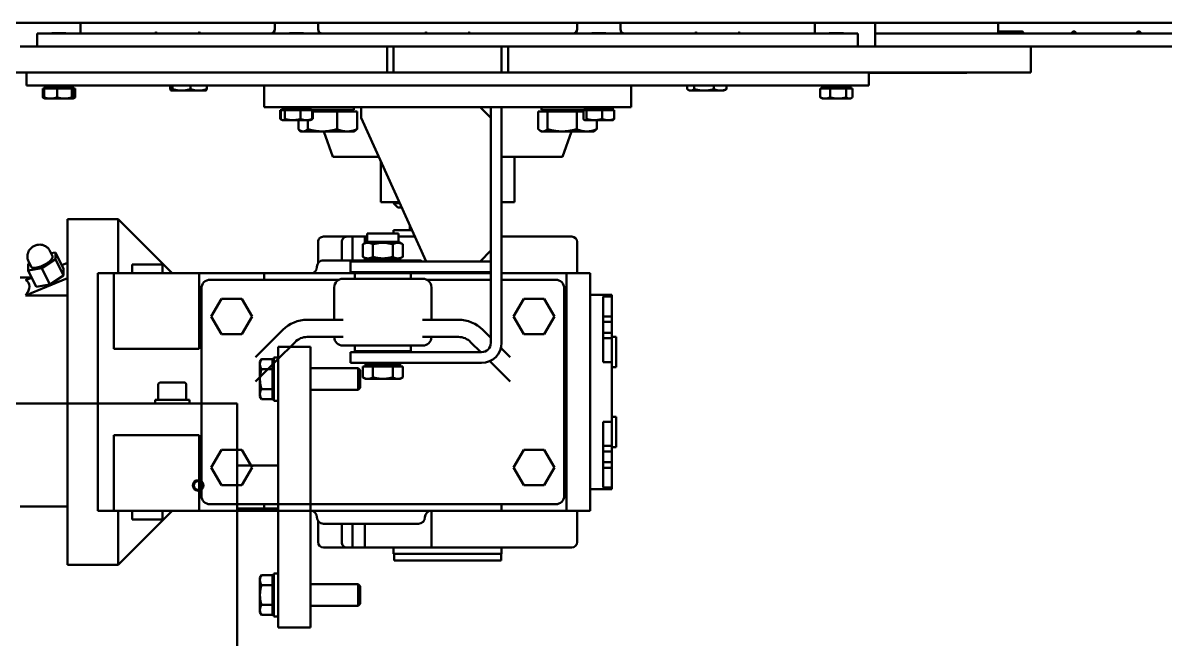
# Model space of a CAD drawing. Header units: metres. Extents: x -9802 to 773, y -8579 to 5125.
# Drawn here: x -3914.1 to -3861.2, y -1657.6 to -1629.1 of the extents above; entities that cross this region are included whole.
import ezdxf

# ---------------------------------------------------------------- set-up
doc = ezdxf.new("R2010")
doc.units = ezdxf.units.M
doc.header["$MEASUREMENT"] = 0
doc.linetypes.add('AM_ISO09W050', pattern=[22.5, 12, -1.5, 3, -1.5, 3, -1.5])
doc.layers.get('0').update_dxf_attribs({"color": 30, "lineweight": 0})
for name, color, linetype, lineweight in [('SSN_Lift-AM_0', 7, 'Continuous', 50), ('SSN_PBC-AM_0', 5, 'Continuous', 50), ('SSN_PBC-AM_11', 9, 'AM_ISO09W050', 18)]:
    doc.layers.add(name, color=color, linetype=linetype, lineweight=lineweight)

# ---------------------------------------------------------------- blocks, each defined once
blk = doc.blocks.new('LPBC_3190_D')
at = {"layer": 'SSN_PBC-AM_0'}
for p, q in [((-25, 746), (25, 746)), ((-25, 743), (-25, 746)), ((-24.75, 749), (24.75, 749)), ((-24.75, 746), (-24.75, 749)), ((24.75, 746), (24.75, 749)), ((25, 743), (25, 746)), ((127.5, 726), (152.5, 751)), ((152.5, 751), (152.5, 726)), ((152.5, 751), (166, 751)), ((166, 751), (176, 751)), ((176, 751), (176, 591)), ((7.59, 743), (-57.5, 743)), ((7.59, 743), (38.37, 743)), ((38.37, 732), (38.37, 743)), ((44.06, 743), (38.37, 743)), ((44.06, 743), (46.7, 743)), ((44.06, 743), (44.06, 732)), ((57.5, 743), (46.7, 743)), ((-60, 740.5), (-60, 726)), ((7.5, 726), (7.5, 740.5)), ((48.98, 740.5), (48.98, 732)), ((60, 740.5), (60, 730.66)), ((57.5, 732), (13.5, 732)), ((146, 730), (132, 730)), ((132, 726), (132, 730)), ((146, 726), (146, 730)), ((-57.5, 726), (-66, 726)), ((-66, 616), (-66, 726)), ((-55, 726), (-57.5, 726)), ((-25, 726), (-55, 726)), ((-55, 616), (-55, 726)), ((-22.5, 726), (-25, 726)), ((-25, 723), (-25, 726)), ((82.5, 726), (-22.5, 726)), ((85, 726), (82.5, 726)), ((115, 726), (85, 726)), ((85, 723), (85, 726)), ((115, 691), (115, 726)), ((115, 726), (154.59, 726)), ((154.59, 726), (162, 726)), ((154.59, 726), (154.59, 691)), ((162, 616), (162, 726)), ((110, 723), (-50, 723)), ((176, 724), (198, 724)), ((-76, 715.21), (-76, 716)), ((-66, 716), (-76, 716)), ((-76, 709.66), (-76, 715.21)), ((-76, 715.21), (-72, 715.21)), ((-72, 709.5), (-72, 715.21)), ((-54, 719), (-54, 623)), ((-49.45, 706), (-44.72, 714.18)), ((-44.72, 714.18), (-35.28, 714.18)), ((-35.28, 714.18), (-30.55, 706)), ((90.55, 706), (95.28, 714.18)), ((95.28, 714.18), (104.72, 714.18)), ((104.72, 714.18), (109.45, 706)), ((114, 623), (114, 719)), ((-76, 706.02), (-76, 709.66)), ((-72, 709.5), (-72, 684.83)), ((-72, 706.02), (-76, 706.02)), ((-76, 706.02), (-76, 703.51)), ((-72, 703.51), (-76, 703.51)), ((-76, 703.51), (-76, 698.49)), ((-44.72, 697.82), (-49.45, 706)), ((-30.55, 706), (-35.28, 697.82)), ((95.28, 697.82), (90.55, 706)), ((109.45, 706), (104.72, 697.82)), ((-72, 698.49), (-76, 698.49)), ((-76, 698.49), (-76, 695.98)), ((-78, 696.5), (-78, 682.5)), ((-78, 696.5), (-76, 696.5)), ((-76, 692.34), (-76, 695.98)), ((-72, 695.98), (-76, 695.98)), ((-35.28, 697.82), (-44.72, 697.82)), ((104.72, 697.82), (95.28, 697.82)), ((-76, 684.83), (-76, 692.34)), ((146, 691), (115, 691)), ((146, 691), (154.59, 691)), ((-78, 682.5), (-76, 682.5)), ((-76, 684.83), (-76, 657.17)), ((-72, 684.83), (-76, 684.83)), ((-28.92, 666.11), (-19.5, 656.69)), ((22, 664.9), (20.76, 664.19)), ((20.76, 659.1), (20.76, 664.19)), ((23.07, 664.9), (22, 664.9)), ((30, 664.9), (23.07, 664.9)), ((25.38, 659.1), (25.38, 664.19)), ((36.93, 664.9), (30, 664.9)), ((34.62, 659.1), (34.62, 664.19)), ((38, 664.9), (36.93, 664.9)), ((38, 664.9), (39.24, 664.19)), ((39.24, 659.1), (39.24, 664.19)), ((79.09, 656.28), (88.92, 666.11)), ((-78, 659.5), (-78, 645.5)), ((-78, 659.5), (-76, 659.5)), ((-76, 649.66), (-76, 657.17)), ((-76, 657.17), (-72, 657.17)), ((-72, 657.17), (-72, 632.5)), ((40, 657.5), (-15.7, 657.5)), ((25.38, 659.1), (20.76, 659.1)), ((22, 658.5), (38, 658.5)), ((22, 657.5), (22, 658.5)), ((22.68, 659.1), (22.68, 658.5)), ((34.62, 659.1), (25.38, 659.1)), ((39.24, 659.1), (34.62, 659.1)), ((37.32, 659.1), (37.32, 658.5)), ((38, 657.5), (38, 658.5)), ((40, 657.5), (45, 657.5)), ((45, 652.5), (45, 657.5)), ((70.66, 647.84), (79.09, 656.28)), ((-24.69, 650.57), (-28.92, 654.79)), ((40, 652.5), (-15.7, 652.5)), ((-15.31, 652.5), (-10.66, 647.84)), ((43, 652), (17, 652)), ((17, 652), (17, 649.5)), ((25, 652.5), (25, 652)), ((25.9, 652.5), (25.9, 652)), ((34.1, 652), (34.1, 652.5)), ((35, 652.5), (35, 652)), ((45, 652.5), (40, 652.5)), ((43, 652), (43, 649.5)), ((88.92, 654.79), (79.09, 644.96)), ((115, 651), (146, 651)), ((115, 616), (115, 651)), ((154.59, 651), (146, 651)), ((154.59, 651), (154.59, 616)), ((-78, 645.5), (-76, 645.5)), ((-76, 646.02), (-76, 649.66)), ((-72, 646.02), (-76, 646.02)), ((-76, 646.02), (-76, 643.51)), ((-25, 648.2), (-25, 539)), ((-20, 539), (-20, 648.2)), ((-19.09, 644.96), (-20, 645.87)), ((-5, 645.5), (11.57, 645.5)), ((11.5, 649.5), (48.5, 649.5)), ((48.43, 645.5), (65, 645.5)), ((-72, 643.51), (-76, 643.51)), ((-76, 643.51), (-76, 638.49)), ((-49.45, 636), (-44.72, 644.18)), ((-44.72, 644.18), (-35.28, 644.18)), ((-35.28, 644.18), (-30.55, 636)), ((-16.31, 642.19), (-19.09, 644.96)), ((79.09, 644.96), (76.31, 642.19)), ((90.55, 636), (95.28, 644.18)), ((95.28, 644.18), (104.72, 644.18)), ((104.72, 644.18), (109.45, 636)), ((-72, 638.49), (-76, 638.49)), ((-76, 638.49), (-76, 635.98)), ((-76, 632.34), (-76, 635.98)), ((-72, 635.98), (-76, 635.98)), ((-44.72, 627.82), (-49.45, 636)), ((-30.55, 636), (-35.28, 627.82)), ((11.57, 637.5), (-5, 637.5)), ((7.5, 637.5), (7.5, 622.5)), ((65, 637.5), (48.43, 637.5)), ((52.5, 637.5), (52.5, 622.5)), ((95.28, 627.82), (90.55, 636)), ((109.45, 636), (104.72, 627.82)), ((-76, 626.79), (-76, 632.34)), ((-72, 626.79), (-72, 632.5)), ((-76, 626), (-76, 626.79)), ((-72, 626.79), (-76, 626.79)), ((-66, 626), (-76, 626)), ((-35.28, 627.82), (-44.72, 627.82)), ((104.72, 627.82), (95.28, 627.82)), ((195.39, 626.33), (176, 626.33)), ((195.39, 626.33), (176, 618.18)), ((-50, 619), (-25, 619)), ((-20, 619), (9.56, 619)), ((50.44, 619), (110, 619)), ((85, 616), (85, 619)), ((184.19, 621.18), (177.82, 616.95)), ((190.57, 622.31), (184.19, 621.18)), ((187.92, 613.61), (184.19, 621.18)), ((194.29, 614.74), (190.57, 622.31)), ((195.39, 619.25), (192.64, 618.09)), ((-66, 616), (-57.5, 616)), ((-60, 601.5), (-60, 616)), ((-57.5, 616), (-55, 616)), ((-55, 616), (-25, 616)), ((-20, 616), (17, 616)), ((-20, 615.5), (-20, 610.5)), ((40, 615.5), (-20, 615.5)), ((7.5, 615.5), (7.5, 616)), ((48.5, 618.5), (11.5, 618.5)), ((17, 618.5), (17, 616)), ((17, 616), (43, 616)), ((25, 616), (25, 615.5)), ((25.9, 616), (25.9, 615.5)), ((34.1, 615.5), (34.1, 616)), ((35, 616), (35, 615.5)), ((40, 615.5), (45, 615.5)), ((43, 618.5), (43, 616)), ((43, 616), (82.5, 616)), ((45, 610.5), (45, 615.5)), ((82.5, 616), (85, 616)), ((85, 616), (115, 616)), ((154.59, 616), (115, 616)), ((127.5, 616), (152.5, 591)), ((132, 612), (132, 616)), ((146, 612), (146, 616)), ((152.5, 616), (152.5, 591)), ((162, 616), (154.59, 616)), ((177.82, 616.95), (177.82, 613.86)), ((181.54, 609.38), (177.82, 616.95)), ((181.54, 606.29), (177.82, 613.86)), ((187.92, 613.61), (181.54, 609.38)), ((194.29, 614.74), (187.92, 613.61)), ((192.68, 618), (198, 618)), ((194.29, 611.64), (194.29, 614.74)), ((-20, 610.5), (40, 610.5)), ((-20, 605.5), (-15, 610.5)), ((10, 610.5), (40, 544)), ((13.5, 610), (22, 610)), ((22.68, 609.5), (20.76, 608.39)), ((20.76, 608.39), (20.76, 602.57)), ((22, 610.5), (22, 609.5)), ((38, 609.5), (22, 609.5)), ((25.38, 608.39), (25.38, 602.57)), ((34.62, 608.39), (34.62, 602.57)), ((37.32, 609.5), (39.24, 608.39)), ((38, 610.5), (38, 609.5)), ((38, 610), (57.5, 610)), ((38.37, 608.89), (38.37, 610)), ((39.24, 608.39), (39.24, 602.57)), ((45, 610.5), (40, 610.5)), ((44.06, 610), (44.06, 599)), ((48.98, 610), (48.98, 601.5)), ((60, 601.5), (60, 611.34)), ((132, 612), (146, 612)), ((178.63, 612.21), (176, 611.1)), ((181.54, 609.38), (181.54, 606.29)), ((192.85, 612.94), (194.09, 610.42)), ((193.69, 611.24), (194.29, 611.64)), ((181.54, 606.29), (183.68, 606.67)), ((182.98, 608.09), (184.22, 605.56)), ((-57.5, 599), (-25, 599)), ((22.68, 599), (15.19, 599)), ((22.68, 601.46), (20.76, 602.57)), ((37.32, 601.46), (22.68, 601.46)), ((22.68, 601.46), (22.68, 597.6)), ((37.32, 601.46), (39.24, 602.57)), ((37.32, 601.46), (37.32, 597.6)), ((38.37, 599), (37.32, 599)), ((38.37, 599), (38.37, 602.07)), ((38.37, 599), (44.06, 599)), ((46.7, 599), (44.06, 599)), ((46.7, 599), (57.5, 599)), ((16.54, 596), (25, 596)), ((17.5, 593.88), (17.5, 596)), ((37.32, 597.6), (22.68, 597.6)), ((25, 596), (25, 597.6)), ((152.5, 591), (166, 591)), ((166, 591), (176, 591)), ((-31, 583), (-25, 583)), ((-31, 583), (-31, 575.6)), ((21.28, 585.5), (23, 585.5)), ((25, 583.5), (22.18, 583.5)), ((22.41, 583), (31, 583)), ((23, 585.5), (25, 583.5)), ((25, 583), (25, 583.5)), ((31, 583), (31, 563.95)), ((-31, 572.43), (-31, 575.57)), ((-31, 575.57), (-31, 575.57)), ((-31, 572.43), (-31, 572.43)), ((-31, 572.4), (-31, 562)), ((-53.14, 562), (-57.35, 550.3)), ((-25, 562), (-53.14, 562)), ((53.14, 562), (31.88, 562)), ((53.14, 562), (57.35, 550.3)), ((-67.5, 550.3), (-68.12, 549.94)), ((-64.42, 550.3), (-67.5, 550.3)), ((-53.01, 550.3), (-64.42, 550.3)), ((-44.09, 550.3), (-53.01, 550.3)), ((-43.5, 550.3), (-44.09, 550.3)), ((-43.5, 550.3), (-42.88, 549.94)), ((43.5, 550.3), (42.87, 549.94)), ((46.56, 550.3), (43.5, 550.3)), ((57.97, 550.3), (46.56, 550.3)), ((66.9, 550.3), (57.97, 550.3)), ((67.5, 550.3), (66.9, 550.3)), ((67.5, 550.3), (68.13, 549.94)), ((68.2, 550.3), (67.5, 550.3)), ((68.2, 550.3), (68.32, 550.23)), ((-76.5, 545.1), (-76.63, 545.02)), ((-74.3, 545.1), (-76.5, 545.1)), ((-67.93, 545.1), (-74.3, 545.1)), ((-69.05, 545.1), (-69.05, 549.23)), ((-63.63, 545.1), (-67.93, 545.1)), ((-63.5, 545.1), (-63.63, 545.1)), ((-63.5, 545.1), (-63.37, 545.02)), ((-59.78, 541.1), (-59.78, 549.23)), ((-46.23, 541.1), (-46.23, 549.23)), ((-41.95, 541.1), (-41.95, 549.23)), ((41.94, 541.1), (41.94, 549.23)), ((51.19, 541.1), (51.19, 549.23)), ((63.27, 544.97), (62.54, 544.55)), ((63.5, 545.1), (63.27, 544.97)), ((65.41, 545.1), (63.5, 545.1)), ((64.75, 545.1), (64.75, 549.23)), ((71.7, 545.1), (65.41, 545.1)), ((69.06, 545.1), (69.06, 549.23)), ((76.28, 545.1), (71.7, 545.1)), ((76.5, 545.1), (76.28, 545.1)), ((76.5, 545.1), (76.73, 544.97)), ((76.73, 544.97), (77.46, 544.55)), ((-77.12, 540.4), (-77.12, 544.52)), ((-71.49, 540.4), (-77.12, 540.4)), ((-76.5, 539.8), (-63.5, 539.8)), ((-76.5, 539), (-76.5, 539.8)), ((-75.81, 540.4), (-75.81, 539.8)), ((-71.49, 540.4), (-71.49, 544.52)), ((-64.38, 540.4), (-71.49, 540.4)), ((-64.38, 540.4), (-64.38, 544.52)), ((-62.88, 540.4), (-64.38, 540.4)), ((-64.18, 540.4), (-64.18, 539.8)), ((-64.18, 540.3), (-43.5, 540.3)), ((-63.5, 539), (-63.5, 539.8)), ((-62.88, 540.4), (-62.88, 544.52)), ((-59.78, 541.1), (-62.88, 541.1)), ((-46.23, 541.1), (-59.78, 541.1)), ((-41.95, 541.1), (-46.23, 541.1)), ((-44.25, 541.1), (-44.25, 540.3)), ((-43.5, 539), (-43.5, 540.3)), ((-15, 539), (-20, 544)), ((40, 544), (40, 539)), ((51.19, 541.1), (41.94, 541.1)), ((43.5, 540.3), (64.19, 540.3)), ((43.5, 539), (43.5, 540.3)), ((44.26, 541.1), (44.26, 540.3)), ((62.49, 541.1), (51.19, 541.1)), ((62.49, 540.4), (62.49, 544.52)), ((62.75, 540.4), (62.49, 540.4)), ((62.75, 540.4), (62.75, 544.52)), ((68.07, 540.4), (62.75, 540.4)), ((63.5, 539.8), (76.5, 539.8)), ((63.5, 539), (63.5, 539.8)), ((64.19, 540.4), (64.19, 539.8)), ((68.07, 540.4), (68.07, 544.52)), ((75.32, 540.4), (68.07, 540.4)), ((75.32, 540.4), (75.32, 544.52)), ((77.25, 540.4), (75.32, 540.4)), ((75.82, 540.4), (75.82, 539.8)), ((76.5, 539), (76.5, 539.8)), ((77.25, 540.4), (77.25, 544.52)), ((77.51, 540.4), (77.25, 540.4)), ((77.51, 540.4), (77.51, 544.52)), ((-187.44, 530.4), (-187.44, 534.52)), ((-186.5, 535.1), (-187.04, 534.79)), ((-186, 535.1), (-186.5, 535.1)), ((-180.83, 535.1), (-186, 535.1)), ((-184.55, 530.4), (-184.55, 534.52)), ((-174.83, 535.1), (-180.83, 535.1)), ((-177.11, 530.4), (-177.11, 534.52)), ((-173.5, 535.1), (-174.83, 535.1)), ((-173.5, 535.1), (-172.96, 534.79)), ((-172.56, 530.4), (-172.56, 534.52)), ((-85, 539), (-82.5, 539)), ((-85, 539), (-85, 529)), ((82.5, 539), (-82.5, 539)), ((82.5, 539), (85, 539)), ((85, 529), (85, 539)), ((173.46, 535.08), (172.49, 534.52)), ((172.49, 530.4), (172.49, 534.52)), ((173.11, 530.4), (173.11, 534.52)), ((173.5, 535.1), (173.46, 535.08)), ((173.54, 535.1), (173.5, 535.1)), ((177.42, 535.1), (173.54, 535.1)), ((173.97, 530.4), (173.97, 534.52)), ((183.88, 535.1), (177.42, 535.1)), ((180.86, 530.4), (180.86, 534.52)), ((186.5, 535.1), (183.88, 535.1)), ((186.5, 535.1), (186.54, 535.08)), ((186.54, 535.08), (187.51, 534.52)), ((186.89, 530.4), (186.89, 534.52)), ((187.51, 530.4), (187.51, 534.52)), ((-195, 529), (-195, 523)), ((-195, 529), (-190, 529)), ((190, 529), (-190, 529)), ((-184.55, 530.4), (-187.44, 530.4)), ((-186.5, 529.8), (-173.5, 529.8)), ((-186.5, 529), (-186.5, 529.8)), ((-185.81, 530.4), (-185.81, 529.8)), ((-177.11, 530.4), (-184.55, 530.4)), ((-172.56, 530.4), (-177.11, 530.4)), ((-174.18, 530.4), (-174.18, 529.8)), ((-173.5, 529), (-173.5, 529.8)), ((-129.13, 529), (-129.13, 530.69)), ((-128, 531.4), (-128.58, 531.07)), ((-126.23, 531.4), (-128, 531.4)), ((-118.77, 531.4), (-126.23, 531.4)), ((-123.33, 529), (-123.33, 530.69)), ((-112.54, 531.4), (-118.77, 531.4)), ((-114.2, 529), (-114.2, 530.69)), ((-112, 531.4), (-112.54, 531.4)), ((-112, 531.4), (-111.42, 531.07)), ((-110.87, 529), (-110.87, 530.69)), ((82.5, 529), (-82.5, 529)), ((111.55, 529), (111.55, 530.69)), ((112, 531.4), (111.95, 531.37)), ((115.28, 531.4), (112, 531.4)), ((123.23, 531.4), (115.28, 531.4)), ((119.01, 529), (119.01, 530.69)), ((127.95, 531.4), (123.23, 531.4)), ((127.46, 529), (127.46, 530.69)), ((128, 531.4), (127.95, 531.4)), ((128, 531.4), (128.05, 531.37)), ((128.45, 529), (128.45, 530.69)), ((173.11, 530.4), (172.49, 530.4)), ((173.97, 530.4), (173.11, 530.4)), ((173.5, 529.8), (186.5, 529.8)), ((173.5, 529), (173.5, 529.8)), ((180.86, 530.4), (173.97, 530.4)), ((174.18, 530.4), (174.18, 529.8)), ((186.89, 530.4), (180.86, 530.4)), ((185.82, 530.4), (185.82, 529.8)), ((186.5, 529), (186.5, 529.8)), ((187.51, 530.4), (186.89, 530.4)), ((190, 529), (195, 529)), ((195, 523), (195, 529)), ((-270, 523), (-265, 523)), ((-270, 523), (-270, 511)), ((-38, 523), (-265, 523)), ((-195, 523.1), (-240.42, 523.1)), ((-240.42, 523), (-240.42, 523.1)), ((190, 523), (-190, 523)), ((-28, 511), (-28, 523)), ((-25, 511), (-25, 523)), ((25, 511), (25, 523)), ((28, 523), (28, 511)), ((265, 523), (38, 523)), ((-1595, 511), (-203, 511)), ((-203, 511), (-198, 511)), ((-198, 511), (-190, 511)), ((-198, 505), (-198, 511)), ((-190, 511), (190, 511)), ((-190, 511), (-190, 505)), ((190, 511), (198, 511)), ((190, 511), (190, 505)), ((-1562, 505), (-203, 505)), ((-266.5, 504.5), (-266.5, 505)), ((-264.3, 504), (-266, 504)), ((-264.3, 504), (-255, 504)), ((-260, 505), (-260, 504.5)), ((-260, 504.5), (-260, 504)), ((-255, 505), (-255, 504.5)), ((-255, 504.5), (-255, 504)), ((-255, 504), (-255, 500)), ((-198, 505), (-203, 505)), ((-198, 500), (-198, 505)), ((-190, 505), (190, 505)), ((-183.23, 504.8), (-183.43, 505)), ((-183.26, 505), (-183.26, 504.82)), ((-176.77, 504.8), (-183.23, 504.8)), ((-176.77, 504.8), (-176.57, 505)), ((-176.74, 504.82), (-176.74, 505)), ((-170, 500), (-170, 505)), ((-115, 504.5), (-115, 505)), ((-115, 505), (-115, 504.5)), ((-80, 500), (-80, 503)), ((-73.23, 504.8), (-73.43, 505)), ((-73.26, 505), (-73.26, 504.82)), ((-66.77, 504.8), (-73.23, 504.8)), ((-66.77, 504.8), (-66.57, 505)), ((-66.74, 504.82), (-66.74, 505)), ((-60, 503), (-60, 500)), ((60, 500), (60, 503)), ((66.77, 504.8), (66.57, 505)), ((66.74, 505), (66.74, 504.82)), ((73.23, 504.8), (66.77, 504.8)), ((73.23, 504.8), (73.43, 505)), ((73.26, 504.82), (73.26, 505)), ((80, 503), (80, 500)), ((115, 505), (115, 504.5)), ((115, 505), (115, 504.5)), ((170, 505), (170, 500)), ((176.77, 504.8), (176.57, 505)), ((176.74, 505), (176.74, 504.82)), ((183.23, 504.8), (176.77, 504.8)), ((183.23, 504.8), (183.43, 505)), ((183.26, 504.82), (183.26, 505)), ((1522, 500), (-1522, 500))]:
    blk.add_line(p, q, dxfattribs=at)
for centre, radius, start, end in [((-57.5, 740.5), 2.5, 90, 180), ((57.5, 740.5), 2.5, 0, 90), ((13.5, 729), 3, 90, 180), ((57.5, 729), 3, 0, 90), ((7.5, 729), 3, 270.037, 0), ((63.5, 729), 3, 180, 270), ((-50, 719), 4, 90, 180), ((110, 719), 4, 0, 90), ((-15.7, 648.2), 9.3, 90, 180), ((-15.7, 648.2), 4.3, 90, 180), ((-5, 653.5), 8, 225, 270), ((11.5, 645.5), 4, 90, 180), ((48.5, 645.5), 4, 0, 90), ((65, 653.5), 8, 270, 315), ((-5, 653.5), 16, 225, 270), ((65, 653.5), 16, 270, 315), ((-50, 623), 4, 180, 270), ((11.5, 622.5), 4, 180, 270), ((48.5, 622.5), 4, 270, 0), ((110, 623), 4, 270, 0), ((7.5, 613), 3, 56.4427, 89.963), ((63.5, 613), 3, 90, 180), ((13.5, 613), 3, 236.4427, 270), ((57.5, 613), 3, 270, 0), ((-57.5, 601.5), 2.5, 180, 270), ((57.5, 601.5), 2.5, 270, 0), ((21.5, 589.5), 4, 266.7804, 270), ((-320, 505), 1, 180, 0), ((-290, 505), 1, 180, 0), ((-266, 504.5), 0.5, 180, 270), ((-135, 505), 0.5, 180, 0), ((-115, 505), 0.5, 180, 0), ((-82, 503), 2, 0, 90), ((-58, 503), 2, 90, 180), ((-10, 505), 0.5, 180, 0), ((10, 505), 0.5, 180, 0), ((58, 503), 2, 0, 90), ((82, 503), 2, 90, 180), ((115, 505), 0.5, 180, 0), ((135, 505), 0.5, 180, 0)]:
    blk.add_arc(centre, radius, start, end, dxfattribs=at)
for centre, major_axis, ratio, start_param, end_param in [((310.2, 671), (-116.37, -50.15), 0.147289, 6.044364, 6.395217), ((187.92, 610.51), (4.94, 2.43), 0.348382, 0, 3.141593)]:
    blk.add_ellipse(centre, major_axis=major_axis, ratio=ratio, start_param=start_param, end_param=end_param, dxfattribs=at)
for points, knots in [([(7.5, 740.5), (7.5, 740.69), (7.5, 740.87), (7.5, 741.24), (7.5, 741.42), (7.5, 741.88), (7.5, 742.14), (7.51, 742.58), (7.52, 742.74), (7.55, 742.95), (7.56, 743), (7.59, 743)], [-1.5943071, -1.5943071, -1.5943071, -1.5943071, -1.5381502, -1.5381502, -1.4819531, -1.4819531, -1.3844685, -1.3844685, -1.2854857, -1.2854857, -1.1976885, -1.1976885, -1.1976885, -1.1976885]), ([(46.7, 743), (46.72, 743), (46.74, 743), (47.06, 742.99), (47.35, 742.92), (47.9, 742.66), (48.14, 742.48), (48.55, 742.02), (48.71, 741.74), (48.92, 741.14), (48.98, 740.82), (48.98, 740.5)], [-0.3967911, -0.3967911, -0.3967911, -0.3967911, -0.3916876, -0.3916876, -0.2922347, -0.2922347, -0.194336, -0.194336, -0.0970677, -0.0970677, 0, 0, 0, 0]), ([(184.22, 605.56), (184.46, 605.08), (184.78, 604.64), (185.5, 603.89), (185.9, 603.6), (186.75, 603.12), (187.17, 602.98), (188.07, 602.75), (188.49, 602.72), (189.4, 602.72), (189.79, 602.79), (190.7, 603.01), (191.13, 603.18), (191.96, 603.61), (192.36, 603.86), (193.07, 604.49), (193.32, 604.74), (193.77, 605.35), (193.95, 605.63), (194.25, 606.26), (194.36, 606.55), (194.59, 607.44), (194.67, 608.12), (194.49, 609.4), (194.34, 609.93), (194.09, 610.42)], [1.570796, 1.570796, 1.570796, 1.570796, 1.682337, 1.682337, 1.803873, 1.803873, 1.958414, 1.958414, 2.184838, 2.184838, 2.56338, 2.56338, 3.191699, 3.191699, 3.820017, 3.820017, 4.121566, 4.121566, 4.302042, 4.302042, 4.421772, 4.421772, 4.599442, 4.599442, 4.712389, 4.712389, 4.712389, 4.712389]), ([(48.98, 601.5), (48.98, 601.31), (48.96, 601.13), (48.89, 600.76), (48.83, 600.58), (48.63, 600.12), (48.46, 599.86), (48.02, 599.42), (47.77, 599.26), (47.24, 599.05), (46.97, 599), (46.7, 599)], [-1.5943071, -1.5943071, -1.5943071, -1.5943071, -1.5381502, -1.5381502, -1.4819531, -1.4819531, -1.3844685, -1.3844685, -1.2854857, -1.2854857, -1.1976885, -1.1976885, -1.1976885, -1.1976885]), ([(-31, 575.6), (-31, 575.6), (-31, 575.59), (-31, 575.55), (-31, 575.52), (-30.99, 575.44), (-30.99, 575.39), (-30.98, 575.27), (-30.98, 575.2), (-30.98, 575.06), (-30.97, 574.98), (-30.97, 574.88), (-30.97, 574.87), (-30.97, 574.86)], [7.233763, 7.233763, 7.233763, 7.233763, 7.53517, 7.53517, 7.836577, 7.836577, 8.137983, 8.137983, 8.43939, 8.43939, 8.740797, 8.740797, 8.779095, 8.779095, 8.779095, 8.779095]), ([(-30.97, 573.14), (-30.97, 573.13), (-30.97, 573.12), (-30.97, 573.02), (-30.98, 572.94), (-30.98, 572.8), (-30.98, 572.73), (-30.99, 572.61), (-30.99, 572.56), (-31, 572.48), (-31, 572.45), (-31, 572.41), (-31, 572.4), (-31, 572.4)], [10.51094, 10.51094, 10.51094, 10.51094, 10.549238, 10.549238, 10.850645, 10.850645, 11.152052, 11.152052, 11.453458, 11.453458, 11.754865, 11.754865, 12.056272, 12.056272, 12.056272, 12.056272]), ([(-30.97, 574.86), (-30.97, 574.78), (-30.97, 574.7), (-30.96, 574.41), (-30.96, 574.2), (-30.96, 574), (-30.96, 573.8), (-30.96, 573.59), (-30.97, 573.3), (-30.97, 573.22), (-30.97, 573.14)], [0.8722771, 0.8722771, 0.8722771, 0.8722771, 0.8993103, 0.8993103, 0.9594571, 0.9594571, 0.9594571, 1.019604, 1.019604, 1.0466371, 1.0466371, 1.0466371, 1.0466371])]:
    blk.add_open_spline(points, degree=3, knots=knots, dxfattribs=at)
for points, weights in [([(23.07, 664.9), (22, 664.9), (20.76, 664.19)], [1, 1.0379548493, 1]), ([(25.38, 664.19), (24.14, 664.9), (23.07, 664.9)], [1, 1.0379548493, 1]), ([(30, 664.9), (27.86, 664.9), (25.38, 664.19)], [1, 1.0379548493, 1]), ([(34.62, 664.19), (32.14, 664.9), (30, 664.9)], [1, 1.0379548493, 1]), ([(36.93, 664.9), (35.86, 664.9), (34.62, 664.19)], [1, 1.0379548493, 1]), ([(39.24, 664.19), (38, 664.9), (36.93, 664.9)], [1, 1.0379548493, 1]), ([(25.38, 608.39), (23.07, 609.72), (20.76, 608.39)], [1, 1.15470053838, 1]), ([(34.62, 608.39), (30, 609.72), (25.38, 608.39)], [1, 1.15470053838, 1]), ([(39.24, 608.39), (36.93, 609.72), (34.62, 608.39)], [1, 1.15470053838, 1]), ([(20.76, 602.57), (23.07, 601.24), (25.38, 602.57)], [1, 1.15470053838, 1]), ([(25.38, 602.57), (30, 601.24), (34.62, 602.57)], [1, 1.15470053838, 1]), ([(34.62, 602.57), (36.93, 601.24), (39.24, 602.57)], [1, 1.15470053838, 1]), ([(-64.42, 550.3), (-66.57, 550.3), (-69.05, 549.23)], [1, 1.0379548493, 1]), ([(-59.78, 549.23), (-62.27, 550.3), (-64.42, 550.3)], [1, 1.0379548493, 1]), ([(-53.01, 550.3), (-56.15, 550.3), (-59.78, 549.23)], [1, 1.0379548493, 1]), ([(-46.23, 549.23), (-49.86, 550.3), (-53.01, 550.3)], [1, 1.0379548493, 1]), ([(-44.09, 550.3), (-45.08, 550.3), (-46.23, 549.23)], [1, 1.0379548493, 1]), ([(-41.95, 549.23), (-43.09, 550.3), (-44.09, 550.3)], [1, 1.0379548493, 1]), ([(46.56, 550.3), (44.42, 550.3), (41.94, 549.23)], [1, 1.0379548493, 1]), ([(51.19, 549.23), (48.71, 550.3), (46.56, 550.3)], [1, 1.0379548493, 1]), ([(57.97, 550.3), (54.82, 550.3), (51.19, 549.23)], [1, 1.0379548493, 1]), ([(64.75, 549.23), (61.11, 550.3), (57.97, 550.3)], [1, 1.0379548493, 1]), ([(66.9, 550.3), (65.9, 550.3), (64.75, 549.23)], [1, 1.0379548493, 1]), ([(69.06, 549.23), (67.9, 550.3), (66.9, 550.3)], [1, 1.0379548493, 1]), ([(68.32, 550.23), (68.66, 550.04), (69.04, 549.25)], [1.01439774956, 1.02814061841, 1.00064334677]), ([(-74.3, 545.1), (-75.61, 545.1), (-77.12, 544.52)], [1, 1.0379548493, 1]), ([(-77.12, 544.52), (-76.86, 544.89), (-76.63, 545.02)], [1, 1.0240652557, 1.01761338157]), ([(-71.49, 544.52), (-73, 545.1), (-74.3, 545.1)], [1, 1.0379548493, 1]), ([(-67.93, 545.1), (-69.59, 545.1), (-71.49, 544.52)], [1, 1.0379548493, 1]), ([(-69.05, 549.23), (-68.56, 549.69), (-68.12, 549.94)], [1, 1.0158626504, 1.01846619519]), ([(-64.38, 544.52), (-66.28, 545.1), (-67.93, 545.1)], [1, 1.0379548493, 1]), ([(-63.63, 545.1), (-63.98, 545.1), (-64.38, 544.52)], [1, 1.0379548493, 1]), ([(-62.88, 544.52), (-63.28, 545.1), (-63.63, 545.1)], [1, 1.0379548493, 1]), ([(41.94, 549.23), (42.43, 549.68), (42.87, 549.94)], [1, 1.01569402066, 1.01840934221]), ([(65.41, 545.1), (64.18, 545.1), (62.75, 544.52)], [1, 1.0379548493, 1]), ([(62.75, 544.52), (63.03, 544.83), (63.27, 544.97)], [1, 1.01981849853, 1.0189401485]), ([(68.07, 544.52), (66.65, 545.1), (65.41, 545.1)], [1, 1.0379548493, 1]), ([(71.7, 545.1), (70.01, 545.1), (68.07, 544.52)], [1, 1.0379548493, 1]), ([(75.32, 544.52), (73.38, 545.1), (71.7, 545.1)], [1, 1.0379548493, 1]), ([(76.28, 545.1), (75.84, 545.1), (75.32, 544.52)], [1, 1.0379548493, 1]), ([(77.25, 544.52), (76.73, 545.1), (76.28, 545.1)], [1, 1.0379548493, 1]), ([(63.04, 544.8), (62.78, 544.69), (62.49, 544.52)], [1.0152227616, 1.01053622597, 1]), ([(77.51, 544.52), (77.24, 544.67), (76.98, 544.78)], [1, 1.00973231851, 1.01447354759]), ([(77.46, 544.55), (77.48, 544.53), (77.51, 544.52)], [1.00164960111, 1.00084354847, 1]), ([(-186, 535.1), (-186.67, 535.1), (-187.44, 534.52)], [1, 1.0379548493, 1]), ([(-184.55, 534.52), (-185.33, 535.1), (-186, 535.1)], [1, 1.0379548493, 1]), ([(-180.83, 535.1), (-182.56, 535.1), (-184.55, 534.52)], [1, 1.0379548493, 1]), ([(-177.11, 534.52), (-179.1, 535.1), (-180.83, 535.1)], [1, 1.0379548493, 1]), ([(-174.83, 535.1), (-175.89, 535.1), (-177.11, 534.52)], [1, 1.0379548493, 1]), ([(-172.56, 534.52), (-173.78, 535.1), (-174.83, 535.1)], [1, 1.0379548493, 1]), ([(-172.96, 534.79), (-172.76, 534.67), (-172.56, 534.52)], [1.01458448745, 1.00984689155, 1]), ([(173.3, 534.9), (172.91, 534.76), (172.49, 534.52)], [1.01833294344, 1.0154801981, 1]), ([(173.54, 535.1), (173.34, 535.1), (173.11, 534.52)], [1, 1.0379548493, 1]), ([(173.97, 534.52), (173.74, 535.1), (173.54, 535.1)], [1, 1.0379548493, 1]), ([(177.42, 535.1), (175.82, 535.1), (173.97, 534.52)], [1, 1.0379548493, 1]), ([(180.86, 534.52), (179.02, 535.1), (177.42, 535.1)], [1, 1.0379548493, 1]), ([(183.88, 535.1), (182.48, 535.1), (180.86, 534.52)], [1, 1.0379548493, 1]), ([(186.89, 534.52), (185.27, 535.1), (183.88, 535.1)], [1, 1.0379548493, 1]), ([(186.54, 535.08), (186.7, 534.98), (186.89, 534.52)], [1.01254673578, 1.0300245018, 1]), ([(187.51, 534.52), (187.09, 534.76), (186.7, 534.9)], [1, 1.0154801981, 1.01833294344]), ([(-126.23, 531.4), (-127.57, 531.4), (-129.13, 530.69)], [1, 1.0379548493, 1]), ([(-129.13, 530.69), (-128.84, 530.91), (-128.58, 531.07)], [1, 1.01184637858, 1.01629782934]), ([(-123.33, 530.69), (-124.88, 531.4), (-126.23, 531.4)], [1, 1.0379548493, 1]), ([(-118.77, 531.4), (-120.88, 531.4), (-123.33, 530.69)], [1, 1.0379548493, 1]), ([(-114.2, 530.69), (-116.65, 531.4), (-118.77, 531.4)], [1, 1.0379548493, 1]), ([(-112.54, 531.4), (-113.31, 531.4), (-114.2, 530.69)], [1, 1.0379548493, 1]), ([(-110.87, 530.69), (-111.77, 531.4), (-112.54, 531.4)], [1, 1.0379548493, 1]), ([(115.28, 531.4), (113.55, 531.4), (111.55, 530.69)], [1, 1.0379548493, 1]), ([(111.55, 530.69), (111.77, 531.26), (111.95, 531.37)], [1, 1.03054071457, 1.01193170184]), ([(119.01, 530.69), (117.01, 531.4), (115.28, 531.4)], [1, 1.0379548493, 1]), ([(123.23, 531.4), (121.27, 531.4), (119.01, 530.69)], [1, 1.0379548493, 1]), ([(127.46, 530.69), (125.19, 531.4), (123.23, 531.4)], [1, 1.0379548493, 1]), ([(127.95, 531.4), (127.72, 531.4), (127.46, 530.69)], [1, 1.0379548493, 1]), ([(128.45, 530.69), (128.18, 531.4), (127.95, 531.4)], [1, 1.0379548493, 1])]:
    blk.add_rational_spline(points, weights, degree=2, dxfattribs=at)
blk = doc.blocks.new('Lift_20-024-10000')
at = {"layer": 'SSN_Lift-AM_0'}
for p, q in [((-97.5, 988.68), (-97.5, 685.54)), ((-63.5, 780), (-78.5, 780)), ((-78.5, 780), (-78.5, 650)), ((-63.5, 650), (-63.5, 780)), ((-86.9, 773), (-86.19, 774.24)), ((-86.9, 773), (-86.9, 771.93)), ((-81.1, 774.24), (-86.19, 774.24)), ((-81.1, 774.24), (-81.1, 769.62)), ((-81.1, 772.31), (-80.5, 772.31)), ((-80.5, 775), (-80.5, 755)), ((-80.5, 775), (-78.5, 775)), ((-86.9, 771.93), (-86.9, 765)), ((-81.1, 769.62), (-86.19, 769.62)), ((-81.1, 769.62), (-81.1, 760.38)), ((-63.5, 770), (-41.42, 770)), ((-41.42, 760), (-41.42, 770)), ((-40.5, 769.08), (-41.42, 770)), ((-40.5, 769.08), (-40.5, 760.92)), ((-86.9, 765), (-86.9, 758.07)), ((-86.9, 758.07), (-86.9, 757)), ((-86.9, 757), (-86.19, 755.76)), ((-81.1, 760.38), (-86.19, 760.38)), ((-81.1, 760.38), (-81.1, 755.76)), ((-81.1, 757.69), (-80.5, 757.69)), ((-63.5, 760), (-41.42, 760)), ((-40.5, 760.92), (-41.42, 760)), ((-81.1, 755.76), (-86.19, 755.76)), ((-80.5, 755), (-78.5, 755)), ((-78.5, 725), (-97.5, 725)), ((-78.5, 705), (-97.5, 705)), ((-97.5, 676.24), (-97.5, 685.54)), ((-97.5, 676.24), (-427.5, 676.24)), ((-135.5, 674.64), (-135.5, 676.24)), ((-135.5, 674.64), (-119.5, 674.64)), ((-134, 667.44), (-134, 674.64)), ((-121, 667.44), (-121, 674.64)), ((-119.5, 674.64), (-119.5, 676.24)), ((-86.9, 673), (-86.19, 674.24)), ((-86.9, 673), (-86.9, 671.93)), ((-86.9, 671.93), (-86.9, 665)), ((-81.1, 674.24), (-86.19, 674.24)), ((-81.1, 674.24), (-81.1, 669.62)), ((-81.1, 672.31), (-80.5, 672.31)), ((-80.5, 675), (-80.5, 655)), ((-80.5, 675), (-78.5, 675)), ((-121.8, 666.64), (-133.2, 666.64)), ((-81.1, 669.62), (-86.19, 669.62)), ((-81.1, 669.62), (-81.1, 660.38)), ((-63.5, 670), (-41.42, 670)), ((-41.42, 660), (-41.42, 670)), ((-40.5, 669.08), (-41.42, 670)), ((-40.5, 669.08), (-40.5, 660.92)), ((-86.9, 665), (-86.9, 658.07)), ((-86.9, 658.07), (-86.9, 657)), ((-86.9, 657), (-86.19, 655.76)), ((-81.1, 660.38), (-86.19, 660.38)), ((-81.1, 660.38), (-81.1, 655.76)), ((-81.1, 657.69), (-80.5, 657.69)), ((-63.5, 660), (-41.42, 660)), ((-40.5, 660.92), (-41.42, 660)), ((-81.1, 655.76), (-86.19, 655.76)), ((-80.5, 655), (-78.5, 655)), ((-63.5, 650), (-78.5, 650))]:
    blk.add_line(p, q, dxfattribs=at)
for radius in [2.46, 2.01]:
    blk.add_circle((-115.5, 714.24), radius, dxfattribs=at)
for centre, start, end in [((-133.2, 667.44), 180, 270), ((-121.8, 667.44), 270, 0)]:
    blk.add_arc(centre, 0.8, start, end, dxfattribs=at)
for points in [[(-86.19, 774.24), (-86.9, 773), (-86.9, 771.93)], [(-86.9, 771.93), (-86.9, 770.86), (-86.19, 769.62)], [(-86.19, 769.62), (-86.9, 767.14), (-86.9, 765)], [(-86.9, 765), (-86.9, 762.86), (-86.19, 760.38)], [(-86.19, 760.38), (-86.9, 759.14), (-86.9, 758.07)], [(-86.9, 758.07), (-86.9, 757), (-86.19, 755.76)], [(-86.19, 674.24), (-86.9, 673), (-86.9, 671.93)], [(-86.9, 671.93), (-86.9, 670.86), (-86.19, 669.62)], [(-86.19, 669.62), (-86.9, 667.14), (-86.9, 665)], [(-86.9, 665), (-86.9, 662.86), (-86.19, 660.38)], [(-86.19, 660.38), (-86.9, 659.14), (-86.9, 658.07)], [(-86.9, 658.07), (-86.9, 657), (-86.19, 655.76)]]:
    blk.add_rational_spline(points, [1, 1.0379548493, 1], degree=2, dxfattribs=at)
blk = doc.blocks.new('A$C4EFB1426')
at = {"layer": 'SSN_Lift-AM_0', "xscale": -0.9999999999999999, "rotation": 180}
blk.add_blockref('Lift_20-024-10000', (1959.12, -1215.47), dxfattribs=at)
at = {"layer": 'SSN_PBC-AM_11', "color": 5, "rotation": 180}
blk.add_blockref('LPBC_3190_D', (1959.12, -1215.47), dxfattribs=at)

msp = doc.modelspace()

# ---------------------------------------------------------------- block references
at = {"xscale": 0.1, "yscale": 0.1, "zscale": 0.1}
msp.add_blockref('A$C4EFB1426', (-4090.347, -1457.513), dxfattribs=at)

doc.saveas('drawing.dxf')
